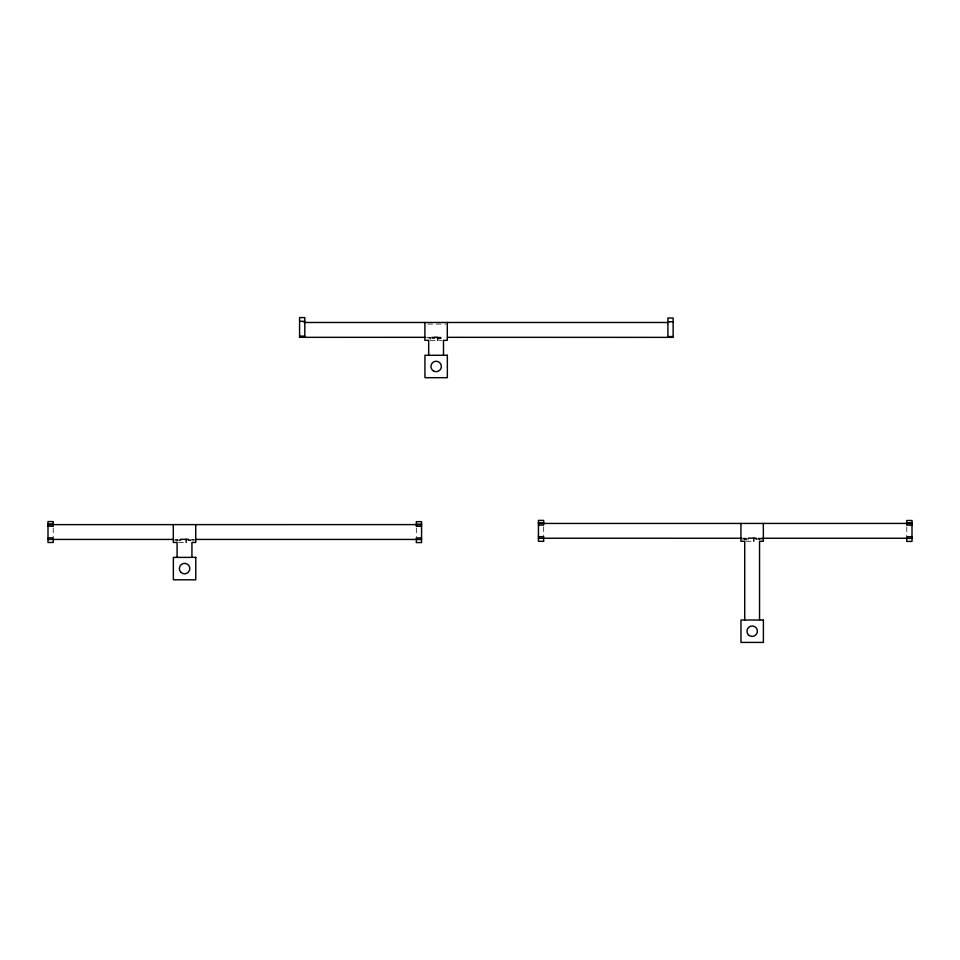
<?xml version="1.0" encoding="UTF-8"?>
<svg xmlns="http://www.w3.org/2000/svg" width="960" height="960" viewBox="0 0 960 960"><rect width="100%" height="100%" fill="white"/><g stroke="black" fill="none" stroke-linecap="round" stroke-linejoin="round"><path stroke-width="0.72" stroke-dasharray="4.8 3.6" d="M427.872 324.06L445.8 324.06M426.588 337.332L431.064 337.32M428.676 338.088L430.608 338.088M429.792 338.928L430.836 338.928M430.164 340.332L436.092 340.332M439.056 340.332L442.032 340.332M743.148 538.26L746.136 538.26M758.1 538.26L762.576 538.26M743.148 538.272L746.136 538.272M758.1 538.272L762.576 538.272M742.188 539.028L746.652 539.028M758.436 539.028L763.344 539.028M175.008 539.436L177.996 539.448M191.448 539.448L194.436 539.436M746.88 539.868L744.684 539.868L744.72 539.028M758.736 539.868L759.552 539.028M174.576 540.204L177.912 540.204M191.94 540.204L194.46 540.204M746.196 541.272L752.136 541.272L752.136 539.868M178.584 542.448L184.512 542.448L184.512 541.044M906.768 526.848L906.768 535.872M543.672 526.74L543.672 535.776M416.328 528.012L416.328 537.048M177.096 540.204L177.096 541.044M53.232 527.916L53.232 536.94"/><path stroke-width="1.44" d="M299.58 321.312L304.812 321.312M667.908 321.756L673.14 321.756M304.056 322.488L668.652 322.488M299.58 336.132L304.812 336.132M667.908 336.576L673.14 336.576M299.58 336.924L304.812 336.924L304.812 317.58L299.58 317.58L299.58 337.332L425.088 337.32M433.872 337.188L437.724 337.188L437.724 340.332M447.504 337.32L673.14 337.368L673.14 318.012L667.908 318.012L667.908 337.368M434.616 338.088L432.108 338.088L432.168 337.188M437.208 338.088L441.144 338.088M538.44 522.852L543.672 522.852M906.768 522.948L912 522.948M538.44 523.452L907.512 523.428M906.768 523.56L912 523.56M48 524.016L53.232 524.016M416.328 524.124L421.56 524.124M48 524.628L417.072 524.604M416.328 524.724L421.56 524.724M538.44 525.048L543.672 525.048L543.672 520.392L538.44 520.392L538.44 541.308L543.672 541.308L543.672 536.664L538.44 536.664M912 525.144L906.768 525.144L906.768 520.488L912 520.488L912 541.416L906.768 541.416L906.768 536.76L912 536.76M48 526.212L53.232 526.212L53.232 521.568L48 521.568L48 542.484L53.232 542.484L53.232 537.84L48 537.84M421.56 526.308L416.328 526.308L416.328 521.664L421.56 521.664L421.56 542.58L416.328 542.58L416.328 537.936L421.56 537.936M538.44 538.248L741.66 538.26M762.576 538.26L907.512 538.26M906.768 538.344L912 538.344M748.152 539.028L748.212 538.14L755.988 538.14L755.988 539.028L757.188 539.028M48 539.424L173.52 539.436M195.924 539.436L417.072 539.436M416.328 539.52L421.56 539.52M179.04 540.204L180.588 540.204L180.588 539.304L188.364 539.304L188.364 540.204L190.812 540.204M763.344 523.416L763.344 541.272L759.552 541.272L759.552 620.016M753.768 538.14L753.768 541.272M744.72 620.016L744.72 541.272L740.928 541.272L740.928 523.416M447.3 322.476L447.3 340.332L443.508 340.332L443.508 355.272M439.944 337.188L439.944 338.088M428.676 355.272L428.676 340.332L424.884 340.332L424.884 322.476M195.72 524.592L195.72 542.448L191.94 542.448L191.94 557.388M186.144 539.304L186.144 542.448M177.096 557.388L177.096 542.448L173.304 542.448L173.304 524.592M447.348 355.272L424.944 355.272L424.944 377.688L447.348 377.688L447.348 355.272M195.78 557.388L173.364 557.388L173.364 579.804L195.78 579.804L195.78 557.388M763.392 620.016L740.976 620.016L740.976 642.42L763.392 642.42L763.392 620.016M180.876 572.292A5.232 5.232 0 0 0 189.624 569.952A5.232 5.232 0 0 0 183.216 563.544A5.232 5.232 0 0 0 180.876 572.292M748.488 634.92A5.232 5.232 0 0 0 757.236 632.568A5.232 5.232 0 0 0 750.828 626.16A5.232 5.232 0 0 0 748.488 634.92M433.536 371.004A5.232 5.232 0 0 0 441.372 366.48A5.232 5.232 0 0 0 433.536 361.944A5.232 5.232 0 0 0 433.536 371.004"/></g></svg>
